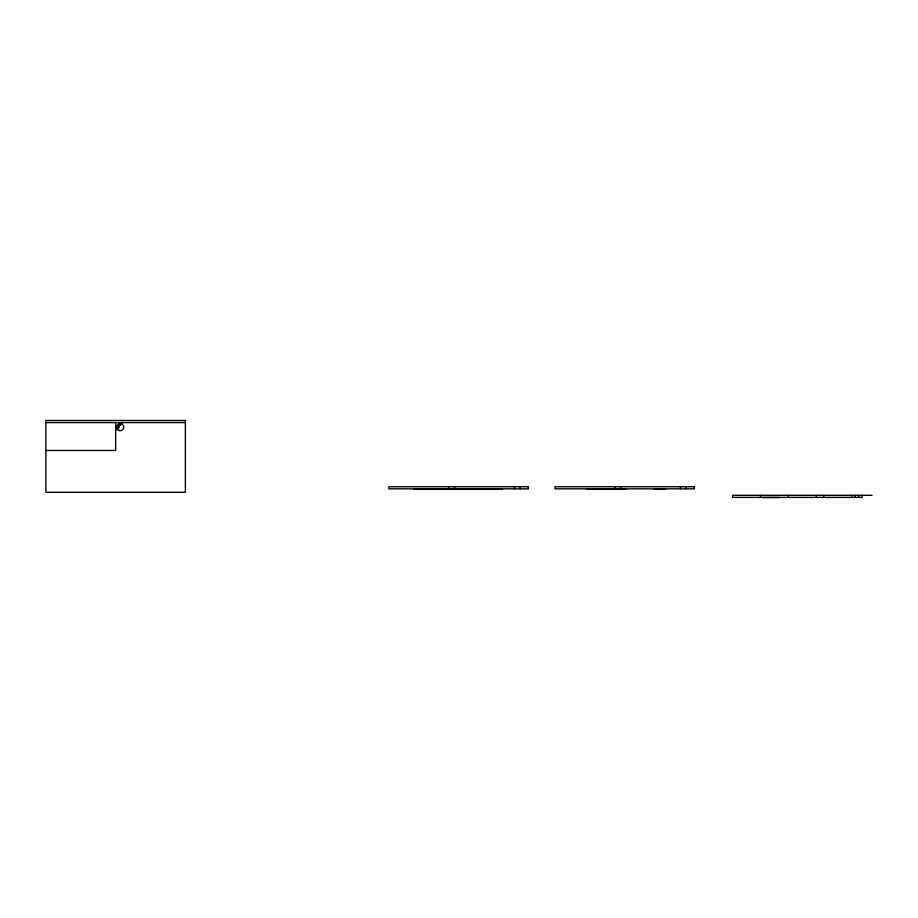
<?xml version="1.0" encoding="UTF-8"?>
<svg xmlns="http://www.w3.org/2000/svg" width="918" height="918" viewBox="0 0 918 918"><rect width="100%" height="100%" fill="white"/><g stroke="black" fill="none" stroke-linecap="round" stroke-linejoin="round"><path stroke-width="1.38" d="M117.94 427.421L121.819 423.542M117.148 428.385L121.991 423.542M45.9 422.578L185.379 422.578M45.9 450.474L115.634 450.474L115.634 422.578M428.958 488.915L440.514 488.915M490.946 488.915L502.502 488.915M586.602 488.915L598.157 488.915M598.846 488.996L625.766 488.996M653.937 488.915L665.493 488.915M413.651 489.351L496.649 489.351M872.1 495.307L732.621 495.307L732.621 497.395L862.105 497.395L862.105 495.307M762.881 497.522L779.657 497.522M858.617 495.307L858.617 497.395M855.128 495.307L855.128 497.395M851.64 495.307L851.64 497.395M823.744 495.307L823.744 497.395M816.309 495.307L816.309 497.395M788.413 495.307L788.413 497.395M760.517 495.307L760.517 497.395M686.285 486.735L686.285 488.824M680.479 486.735L680.479 488.824M620.625 486.735L620.625 488.824M614.808 486.735L614.808 488.824M520.231 486.735L520.231 488.824M514.424 486.735L514.424 488.824M454.571 486.735L454.571 488.824M448.753 486.735L448.753 488.824M118.778 423.99L118.778 428.247M116.678 425.413L116.678 429.658M185.379 420.478L45.9 420.478L45.9 492.312L185.379 492.312L185.379 420.478M528.366 486.735L388.899 486.735L388.899 488.824L528.366 488.824L528.366 486.735M694.433 486.735L554.954 486.735L554.954 488.824L694.433 488.824L694.433 486.735M118.537 430.244A3.488 3.488 0 0 0 123.769 427.226A3.488 3.488 0 0 0 118.537 424.208A3.488 3.488 0 0 0 118.537 430.244"/></g></svg>
